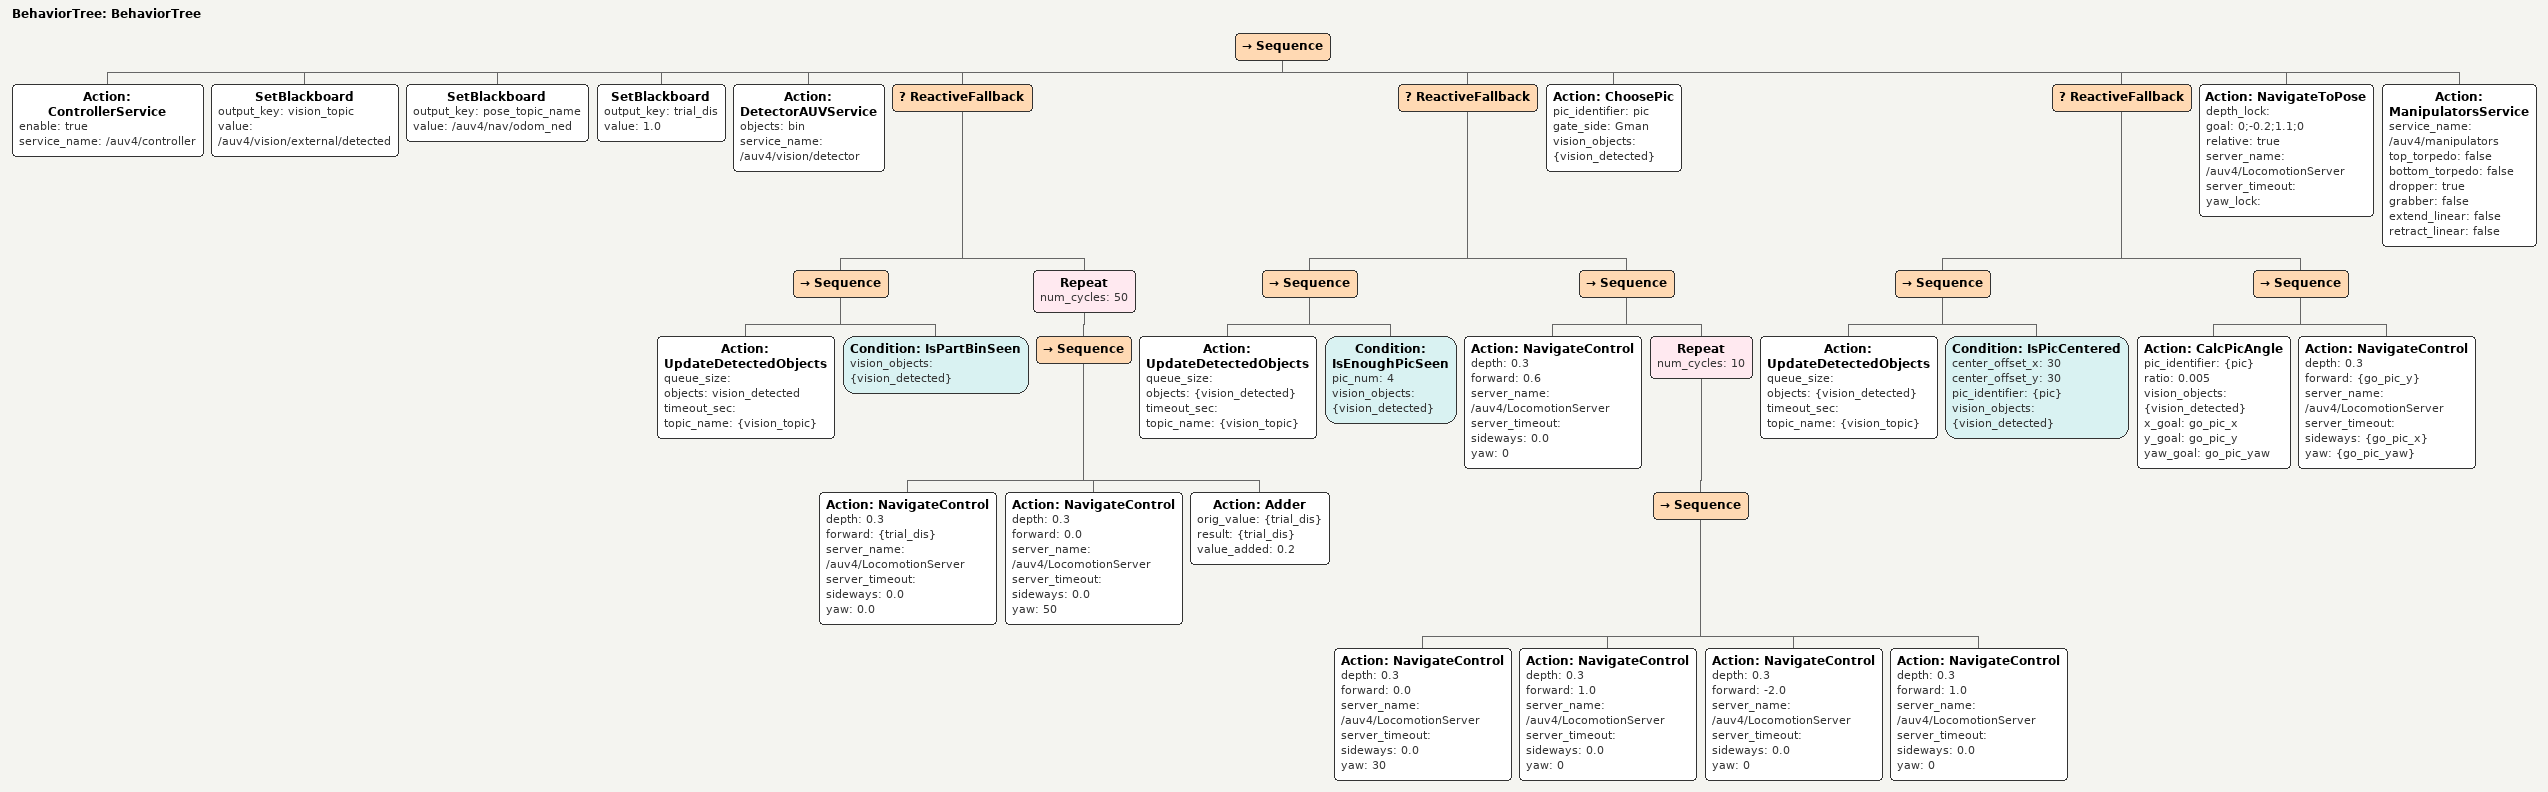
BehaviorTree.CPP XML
<?xml version="1.0"?>
<root main_tree_to_execute="BehaviorTree">
    <BehaviorTree ID="BehaviorTree">
        <Sequence>
            <Action ID="ControllerService" enable="true" service_name="/auv4/controller"/>
            <SetBlackboard output_key="vision_topic" value="/auv4/vision/external/detected"/>
            <SetBlackboard output_key="pose_topic_name" value="/auv4/nav/odom_ned"/>
            <SetBlackboard output_key="trial_dis" value="1.0"/>
            <Action ID="DetectorAUVService" objects="bin" service_name="/auv4/vision/detector"/>

            <ReactiveFallback>
                <Sequence>
                    <Action ID="UpdateDetectedObjects" queue_size="" objects="vision_detected" timeout_sec="" topic_name="{vision_topic}"/>
                    <Condition ID="IsPartBinSeen" vision_objects="{vision_detected}"/>
                </Sequence>
                <Repeat num_cycles="50">
                    <Sequence>
                        <Action ID="NavigateControl" depth="0.3" forward="{trial_dis}" server_name="/auv4/LocomotionServer" server_timeout="" sideways="0.0" yaw="0.0"/>
                        <Action ID="NavigateControl" depth="0.3" forward="0.0" server_name="/auv4/LocomotionServer" server_timeout="" sideways="0.0" yaw="50"/>
                        <Action ID="Adder" orig_value="{trial_dis}" result="{trial_dis}" value_added="0.2"/>
                    </Sequence>
                </Repeat>
            </ReactiveFallback>

            <ReactiveFallback>
                <Sequence>
                    <Action ID="UpdateDetectedObjects" queue_size="" objects="{vision_detected}" timeout_sec="" topic_name="{vision_topic}"/>
                    <Condition ID="IsEnoughPicSeen" pic_num="4" vision_objects="{vision_detected}"/>
                </Sequence>
                <Sequence>

                    <!-- Move forward, backwards and spin until see 4 pics -->
                    <Action ID="NavigateControl" depth="0.3" forward="0.6" server_name="/auv4/LocomotionServer" server_timeout="" sideways="0.0" yaw="0"/>
                    <Repeat num_cycles="10">
                        <Sequence>
                            <Action ID="NavigateControl" depth="0.3" forward="0.0" server_name="/auv4/LocomotionServer" server_timeout="" sideways="0.0" yaw="30"/>
                            <Action ID="NavigateControl" depth="0.3" forward="1.0" server_name="/auv4/LocomotionServer" server_timeout="" sideways="0.0" yaw="0"/>
                            <Action ID="NavigateControl" depth="0.3" forward="-2.0" server_name="/auv4/LocomotionServer" server_timeout="" sideways="0.0" yaw="0"/>
                            <Action ID="NavigateControl" depth="0.3" forward="1.0" server_name="/auv4/LocomotionServer" server_timeout="" sideways="0.0" yaw="0"/>
                        </Sequence>
                    </Repeat>

                    <!-- Move squarely until see 4 pics -->

                </Sequence>
            </ReactiveFallback>
            <Action ID="ChoosePic" pic_identifier="pic" gate_side="Gman" vision_objects="{vision_detected}"/>

            <ReactiveFallback>
                <Sequence>
                    <Action ID="UpdateDetectedObjects" queue_size="" objects="{vision_detected}" timeout_sec="" topic_name="{vision_topic}"/>
                    <Condition ID="IsPicCentered" center_offset_x="30" center_offset_y="30" pic_identifier="{pic}" vision_objects="{vision_detected}"/>
                </Sequence>
                <Sequence>
                    <Action ID="CalcPicAngle" pic_identifier="{pic}" ratio="0.005" vision_objects="{vision_detected}" x_goal="go_pic_x" y_goal="go_pic_y" yaw_goal="go_pic_yaw"/>
                    <Action ID="NavigateControl" depth="0.3" forward="{go_pic_y}" server_name="/auv4/LocomotionServer" server_timeout="" sideways="{go_pic_x}" yaw="{go_pic_yaw}"/>
                </Sequence>
            </ReactiveFallback>
            <Action ID="NavigateToPose" depth_lock="" goal="0;-0.2;1.1;0" relative="true" server_name="/auv4/LocomotionServer" server_timeout="" yaw_lock=""/>
            <Action ID="ManipulatorsService" service_name="/auv4/manipulators" top_torpedo="false" bottom_torpedo="false" dropper="true" grabber="false" extend_linear="false" retract_linear="false"/>
        </Sequence>
    </BehaviorTree>
</root>
